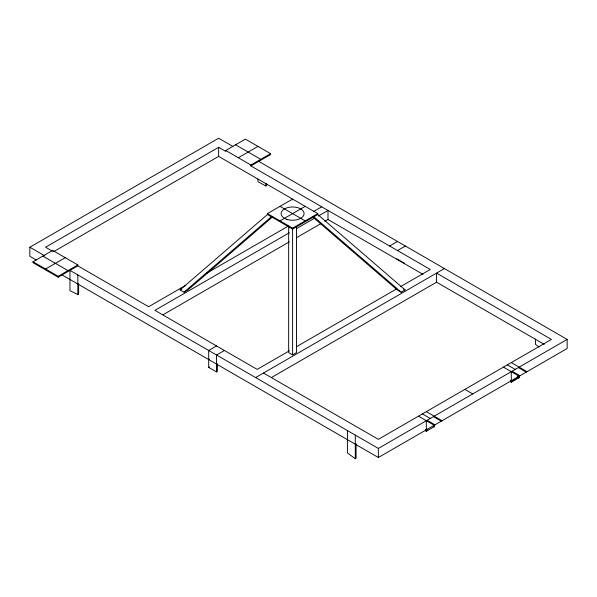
<?xml version="1.0" encoding="UTF-8"?>
<svg xmlns="http://www.w3.org/2000/svg" width="597" height="597" viewBox="0 0 597 597"><rect width="100%" height="100%" fill="white"/><g stroke="black" fill="none" stroke-linecap="round" stroke-linejoin="round"><path stroke-width="0.9" d="M418.467 416.176L434.198 425.265L434.198 426.706L426.333 431.25L425.549 430.795L425.945 430.221M503.428 367.125L519.166 376.214L519.166 377.655L511.293 382.199L510.51 381.744L510.905 381.17M518.771 377.535L517.98 377.08L519.166 377.655C516.509 377.931 513.136 380.073 511.293 382.199L511.293 371.67M272.478 216.95L187.973 289.918L184.04 292.187L180.107 289.918L267.426 214.524L267.426 213.614L292.597 199.077L292.597 199.988M184.04 292.187L271.359 216.793M36.268 260.016L29.85 256.307L29.85 247.225L218.651 138.22L232.815 146.392M225.733 150.481L250.904 165.018L250.904 165.921L270.575 154.571L270.575 153.66L245.397 139.131L225.733 150.481L225.733 151.392L218.651 147.302L45.581 247.225L51.879 250.859M77.834 265.844L58.17 277.202L32.999 262.665L32.999 261.755L52.663 250.404L77.834 264.934L77.834 265.844L148.638 306.724L185.667 285.344M53.633 251.658L218.651 156.384L317.776 213.614L317.776 214.524L405.094 289.918L401.162 292.187L397.229 289.918L312.724 216.95M45.581 269.023L65.252 257.673M238.322 157.75L257.986 146.392M32.999 261.755L58.17 276.292L77.834 264.934M250.904 165.018L270.575 153.66M257.986 179.01L257.986 181.712L265.852 185.988L266.643 185.533L266.643 183.779M61.946 274.836L378.349 457.511L567.15 348.506L567.15 339.424L378.349 448.429L69.968 270.389L69.968 290.642L77.834 294.545L78.625 294.09L78.625 283.56M280.015 220.883L305.186 206.346M206.599 273.262L288.702 225.853M313.656 211.45L321.708 206.801M180.107 289.918L181.682 289.008M267.426 213.614L292.597 228.144L317.776 213.614M317.776 214.524L292.597 229.054L267.426 214.524M289.358 232.74L154.929 310.358L257.203 369.401L289.396 350.812M296.605 228.561L314.313 218.338M318.343 216.01L327.999 210.435L327.999 219.517L423.019 274.381M162.981 314.791L289.358 241.83M296.605 237.643L320.753 223.703M324.783 221.375L327.999 219.517M216.562 345.939L208.696 350.484L208.696 367.424L216.562 371.916L217.353 371.461L217.353 363.655L216.562 364.103M389.632 246.016L397.498 241.479M208.696 359.566L209.487 359.11M224.435 350.484L216.562 355.021L216.562 371.916M397.498 250.561L405.37 246.016M208.696 367.424L209.487 366.968M296.642 346.626L396.46 289M400.483 286.672L430.265 269.478L250.904 165.921M288.664 226.785L288.664 352.596L292.597 354.864L296.53 352.596L296.53 226.785M255.628 377.573L444.429 268.568M271.545 377.468L436.564 282.194L544.225 344.35M355.29 444.198L356.081 443.743L356.081 458.324L355.29 458.78L347.424 452.877L347.424 430.571M512.084 380.834L514.442 379.476M516.017 378.565L518.375 377.2M235.569 144.802L260.74 159.339M258.77 161.384L567.15 339.424M396.714 258.822L404.579 263.359M280.015 206.346L305.186 220.883M403.52 289.008L405.094 289.918M511.293 362.588L527.032 371.67M518.375 367.58L526.241 372.125M507.36 364.857L515.226 369.401M512.084 371.215L519.95 375.759M517.592 376.214L518.375 376.662L518.375 377.573L517.592 377.117M511.293 380.752L510.51 380.296L510.51 381.744M464.884 389.386L472.749 393.923M426.333 411.639L442.071 420.721M433.415 416.631L441.28 421.176M422.4 413.908L430.265 418.452M427.124 420.266L434.989 424.81M433.415 426.251L434.198 426.706L433.415 426.624L433.415 425.721M426.333 428.9L427.124 429.347L427.124 430.258L426.333 431.25L426.333 420.721M426.333 429.803L425.549 429.347L425.549 430.795M263.493 373.035L378.349 439.34L551.419 339.424L436.564 273.113L436.564 282.194M29.85 247.225L44.797 255.852M42.827 256.083L68.006 270.613M539.016 346.984L535.442 344.305L535.442 339.021M313.843 216.793L401.162 292.187M512.084 380.296L512.084 381.207M378.349 448.429L378.349 457.511M355.29 435.116L355.29 458.78M292.597 228.144L292.597 354.864M265.852 183.354L265.852 185.988M218.651 147.302L218.651 156.384M77.834 274.926L77.834 294.545M58.17 276.292L58.17 277.202M52.663 250.404L52.663 251.315M286.851 219.36A11.492 6.634 0 0 0 304.089 213.614A11.492 6.634 0 0 0 286.851 207.868A11.492 6.634 0 0 0 286.851 219.36"/></g></svg>
